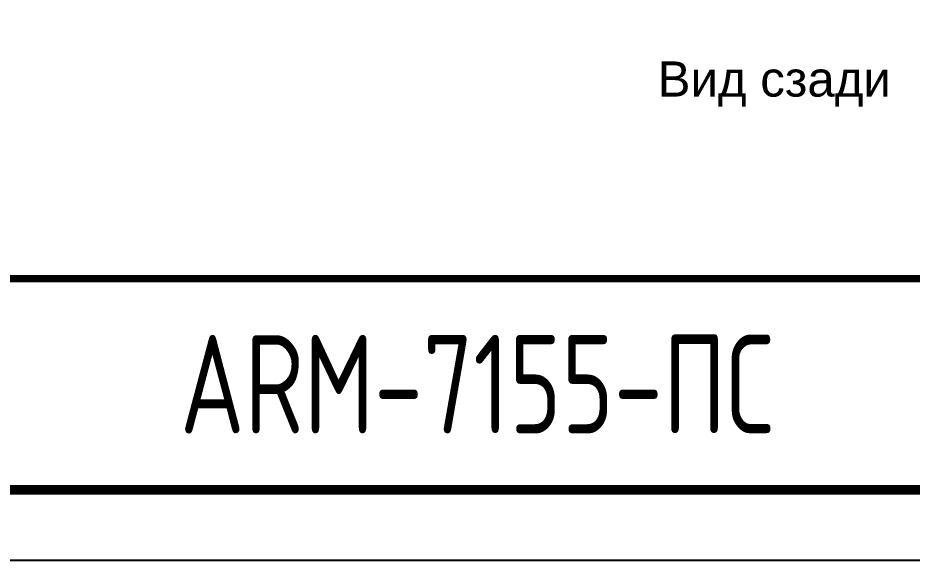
# Model space of a CAD drawing. Header units: millimetres. Extents: x 1414 to 7445, y -6250 to 7681.
# Drawn here: x 2482.9 to 2546.5, y -6128.2 to -6089.7 of the extents above; entities that cross this region are included whole.
import ezdxf

# ---------------------------------------------------------------- set-up
doc = ezdxf.new("R2010")
doc.units = ezdxf.units.MM
doc.layers.add('FORMAT', color=7, linetype='Continuous')
doc.layers.add('Рамка', color=7, linetype='Continuous')
doc.styles.get("Standard").update_dxf_attribs({"font": 'romans.shx', "width": 0.7, "height": 2.5})
doc.styles.add('ГОСТ', font='', dxfattribs={"height": 2.5})
doc.styles.get('ГОСТ').set_extended_font_data('Arial', italic=True)

msp = doc.modelspace()

# ---------------------------------------------------------------- linework, layer by layer
at = {"color": 7, "const_width": 0.5}
msp.add_lwpolyline([(2578.682, -6108.205), (2393.682, -6108.205), (2393.682, -6123.205)], dxfattribs=at)
at = {"layer": 'FORMAT', "ltscale": 10, "const_width": 0.7}
msp.add_lwpolyline([(2393.682, -6123.205), (2578.682, -6123.205), (2578.682, -5836.205), (2393.682, -5836.205)], close=True, dxfattribs=at)
at = {"layer": 'Рамка', "color": 7, "ltscale": 10}
msp.add_lwpolyline([(2373.682, -6128.205), (2583.682, -6128.205), (2583.682, -5831.205), (2373.682, -5831.205)], close=True, dxfattribs=at)

# ---------------------------------------------------------------- texts
at = {"color": 7, "lineweight": 40, "insert": (2512, -6092.768), "char_height": 2.5, "width": 48.83868, "attachment_point": 1, "style": 'ГОСТ'}
msp.add_mtext('\\pi16.38;{\\fArial|b0|i0|c204|p34;Вид сзади}', dxfattribs=at)
at = {"color": 18, "linetype": 'ByBlock', "lineweight": 40, "true_color": 0x000000, "insert": (2515.562, -6115.705), "char_height": 7, "width": 120, "attachment_point": 5}
msp.add_mtext('{\\C7;ARM-7155-ПС}', dxfattribs=at)

doc.saveas('drawing.dxf')
